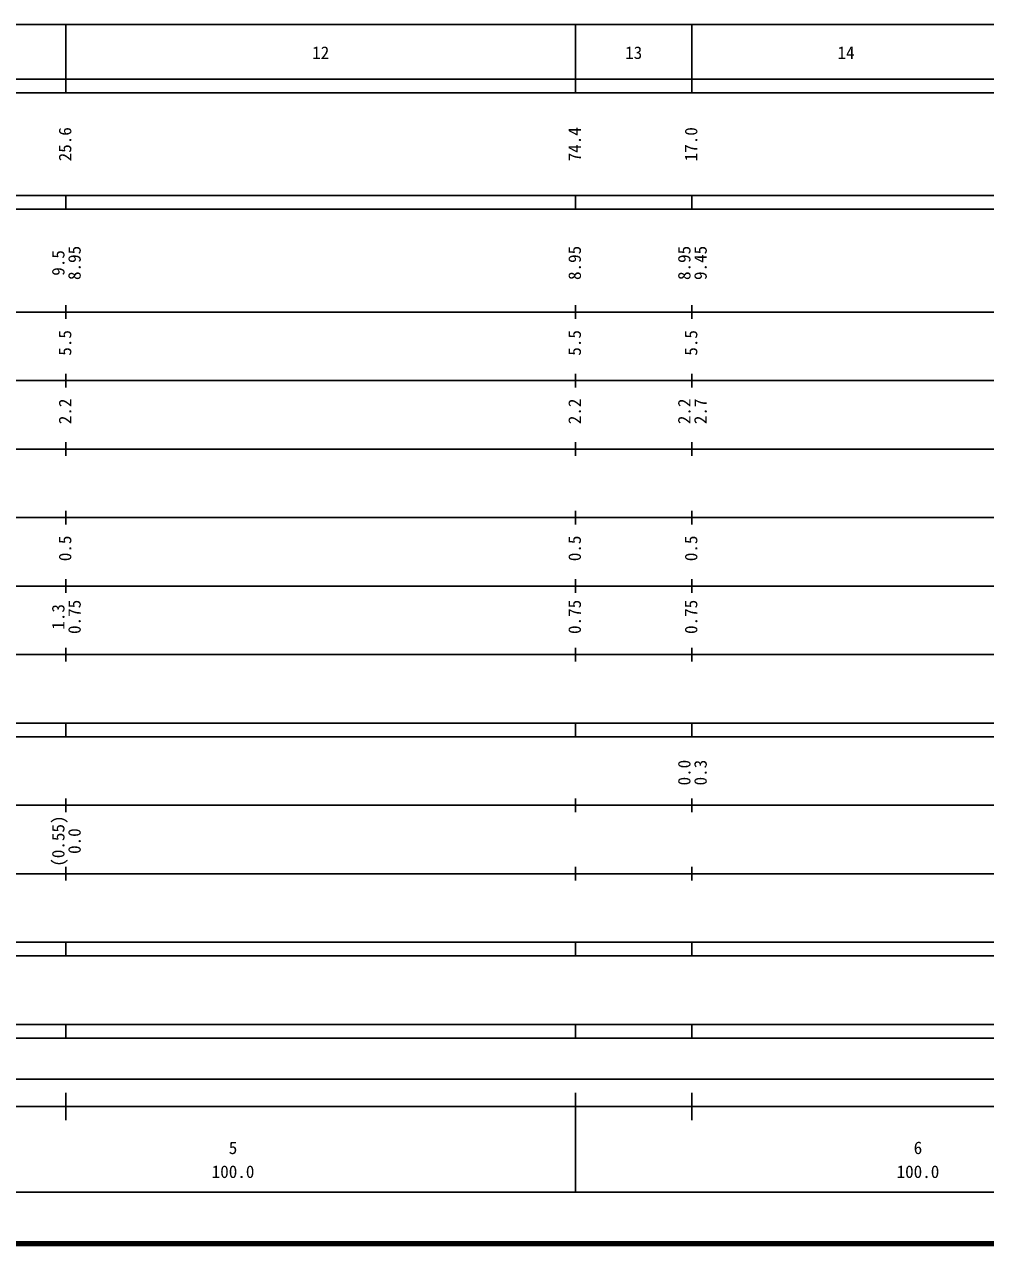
# Model space of a CAD drawing. Units: millimetres on the paper, enlarged 1000 times. Extents: x 40000 to 680000, y 20000 to 380000.
# Drawn here: x 287538 to 427880, y 20000 to 198000 of the extents above; entities that cross this region are included whole.
import ezdxf
from ezdxf.enums import TextEntityAlignment as Align

# ---------------------------------------------------------------- set-up
doc = ezdxf.new("R2010")
doc.units = ezdxf.units.MM
doc.header["$LTSCALE"] = 1000
doc.layers.add('M-TTL', color=2, linetype='Continuous', lineweight=140)
doc.layers.add('M-TTL-BAND', color=7, linetype='Continuous', lineweight=25)
doc.styles.add('ＭＳ ゴシック', font='')
doc.styles.get('ＭＳ ゴシック').set_extended_font_data('MS Gothic')

msp = doc.modelspace()

# ---------------------------------------------------------------- linework, layer by layer
at = {"layer": 'M-TTL'}
msp.add_line((40000, 20000), (680000, 20000), dxfattribs=at)
at = {"layer": 'M-TTL-BAND'}
for p, q in [((68000, 198000), (579000, 198000)), ((293600, 188000), (293600, 198000)), ((368000, 188000), (368000, 198000)), ((385000, 188000), (385000, 198000)), ((40000, 190000), (579000, 190000)), ((40000, 188000), (579000, 188000)), ((40000, 173000), (579000, 173000)), ((293600, 171000), (293600, 173000)), ((368000, 171000), (368000, 173000)), ((385000, 171000), (385000, 173000)), ((40000, 171000), (579000, 171000)), ((293600, 155000), (293600, 157000)), ((368000, 155000), (368000, 157000)), ((385000, 155000), (385000, 157000)), ((40000, 156000), (579000, 156000)), ((46000, 146000), (579000, 146000)), ((293600, 145000), (293600, 147000)), ((368000, 145000), (368000, 147000)), ((385000, 145000), (385000, 147000)), ((52000, 136000), (579000, 136000)), ((293600, 135000), (293600, 137000)), ((368000, 135000), (368000, 137000)), ((385000, 135000), (385000, 137000)), ((293600, 125000), (293600, 127000)), ((368000, 125000), (368000, 127000)), ((385000, 125000), (385000, 127000)), ((46000, 126000), (579000, 126000)), ((52000, 116000), (579000, 116000)), ((293600, 115000), (293600, 117000)), ((368000, 115000), (368000, 117000)), ((385000, 115000), (385000, 117000)), ((293600, 105000), (293600, 107000)), ((368000, 105000), (368000, 107000)), ((385000, 105000), (385000, 107000)), ((46000, 106000), (579000, 106000)), ((40000, 96000), (579000, 96000)), ((293600, 94000), (293600, 96000)), ((368000, 94000), (368000, 96000)), ((385000, 94000), (385000, 96000)), ((40000, 94000), (579000, 94000)), ((49000, 84000), (579000, 84000)), ((293600, 83000), (293600, 85000)), ((368000, 83000), (368000, 85000)), ((385000, 83000), (385000, 85000)), ((293600, 73000), (293600, 75000)), ((368000, 73000), (368000, 75000)), ((385000, 73000), (385000, 75000)), ((40000, 74000), (579000, 74000)), ((40000, 64000), (579000, 64000)), ((293600, 62000), (293600, 64000)), ((368000, 62000), (368000, 64000)), ((385000, 62000), (385000, 64000)), ((40000, 62000), (579000, 62000)), ((40000, 52000), (579000, 52000)), ((293600, 50000), (293600, 52000)), ((368000, 50000), (368000, 52000)), ((385000, 50000), (385000, 52000)), ((40000, 50000), (579000, 50000)), ((71000, 44000), (565000, 44000)), ((293600, 38000), (293600, 42000)), ((368000, 27500), (368000, 42000)), ((385000, 38000), (385000, 42000)), ((40000, 40000), (579000, 40000)), ((68000, 27500), (579000, 27500))]:
    msp.add_line(p, q, dxfattribs=at)

# ---------------------------------------------------------------- texts
at = {"layer": 'M-TTL-BAND', "style": 'ＭＳ ゴシック'}
for s, p in [('12', (330800, 192405)), ('13', (376500, 192405)), ('14', (407500, 192405)), ('5', (318000, 32523)), ('6', (418000, 32523)), ('100.0', (318000, 29033)), ('100.0', (418000, 29033))]:
    msp.add_text(s, height=1833, dxfattribs=at).set_placement(p, align=Align.BOTTOM_CENTER)
for s, p in [('25.6', (294940, 180500)), ('74.4', (369340, 180500)), ('17.0', (386340, 180500)), ('9.5', (293940, 163174)), ('8.95', (296310, 163174)), ('8.95', (369340, 163174)), ('8.95', (385340, 163174)), ('9.45', (387710, 163174)), ('5.5', (294940, 151500)), ('5.5', (369340, 151500)), ('5.5', (386340, 151500)), ('2.2', (294940, 141500)), ('2.2', (369340, 141500)), ('2.2', (385340, 141500)), ('2.7', (387710, 141500)), ('0.5', (294940, 121500)), ('0.5', (369340, 121500)), ('0.5', (386340, 121500)), ('1.3', (293940, 111500)), ('0.75', (296310, 111500)), ('0.75', (369340, 111500)), ('0.75', (386340, 111500)), ('0.0', (385340, 88764)), ('0.3', (387710, 88764)), ('(0.55)', (293940, 78764)), ('0.0', (296310, 78764))]:
    msp.add_text(s, height=1833, rotation=90, dxfattribs=at).set_placement(p, align=Align.BOTTOM_CENTER)

doc.saveas('drawing.dxf')
